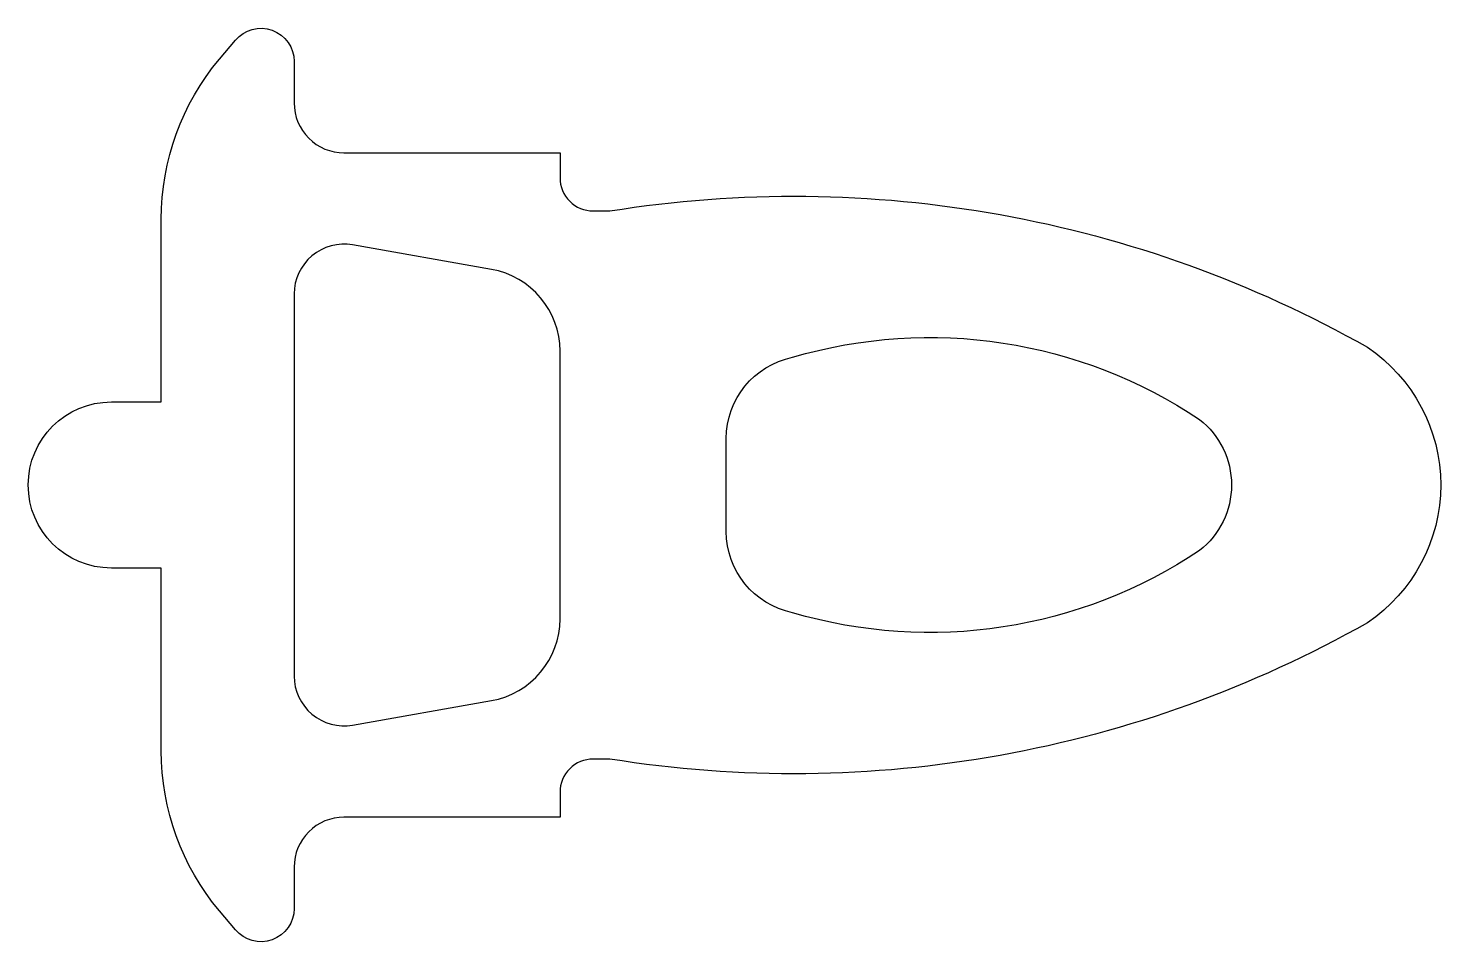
# Model space of a CAD drawing. Header units: millimetres. Extents: x -3.1 to 5.4, y -7.75 to -2.25.
import ezdxf

# ---------------------------------------------------------------- set-up
doc = ezdxf.new("R2010")
doc.units = ezdxf.units.MM

msp = doc.modelspace()

# ---------------------------------------------------------------- linework, layer by layer
for points in [[(4.9591, -4.1709, -0.531783), (4.9591, -5.8291, -0.170238), (0.4, -6.65), (0.3, -6.65, 0.414214), (0.1, -6.85), (0.1, -7), (-1.2, -7, 0.414214), (-1.5, -7.3), (-1.5, -7.55, -0.700208), (-1.8532, -7.6786), (-1.9491, -7.5643, -0.176327), (-2.3, -6.6001), (-2.3, -5.5), (-2.6, -5.5, -1), (-2.6, -4.5), (-2.3, -4.5), (-2.3, -3.3999, -0.176327), (-1.9491, -2.4357), (-1.8532, -2.3214, -0.700208), (-1.5, -2.45), (-1.5, -2.7, 0.414214), (-1.2, -3), (0.1, -3), (0.1, -3.15, 0.414214), (0.3, -3.35), (0.4, -3.35, -0.170238)], [(0.1, -4.1941, 0.36397), (-0.3132, -3.7017), (-1.1479, -3.5546, 0.466308), (-1.5, -3.85), (-1.5, -6.15, 0.466308), (-1.1479, -6.4454), (-0.3132, -6.2983, 0.36397), (0.1, -5.8059), (0.1, -4.1941)], [(1.4997, -5.769, -0.356205), (1.1, -5.2792), (1.1, -4.7208, -0.356205), (1.4997, -4.231, -0.223132), (3.9487, -4.606, -0.487722), (3.9487, -5.394, -0.223132), (1.4997, -5.769)]]:
    msp.add_lwpolyline(points, format="xyb", close=True)

doc.saveas('drawing.dxf')
